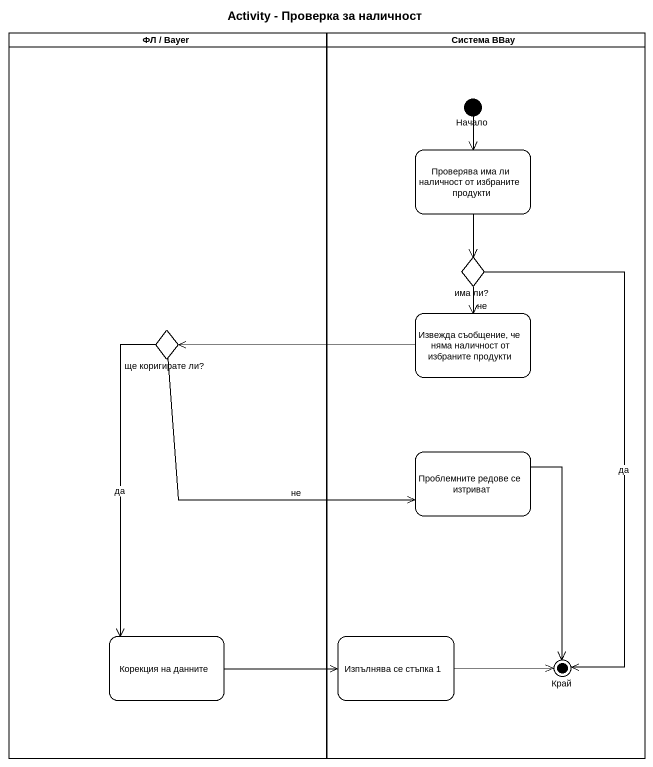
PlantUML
@startuml
title Activity - Проверка за наличност
hide empty description
state "ФЛ / Bayer" as ФЛ_Bayer <<partition>> {
  state "ще коригирате ли?" as ще_коригирате_ли <<choice>>
  state "Корекция на данните" as Корекция_на_данните
}
state "Система BBay" as Система_BBay <<partition>> {
  state Начало <<start>>
  state "Проверява има ли наличност от избраните продукти" as Проверява_има_ли_наличност
  state "има ли?" as има_ли <<choice>>
  state "Извежда съобщение, че няма наличност от избраните продукти" as Извежда_съобщение_че_няма
  state "Проблемните редове се изтриват" as Проблемните_редове_се
  state "Изпълнява се стъпка 1" as Изпълнява_се_стъпка_1
  state Край <<end>>
}
Начало --> Проверява_има_ли_наличност
Проверява_има_ли_наличност --> има_ли
има_ли --> Извежда_съобщение_че_няма : не
има_ли --> Край : да
ще_коригирате_ли -right-> Проблемните_редове_се : не
ще_коригирате_ли --> Корекция_на_данните : да
Извежда_съобщение_че_няма -left-> ще_коригирате_ли
Проблемните_редове_се --> Край
Корекция_на_данните -right-> Изпълнява_се_стъпка_1
Изпълнява_се_стъпка_1 -right-> Край
@enduml
